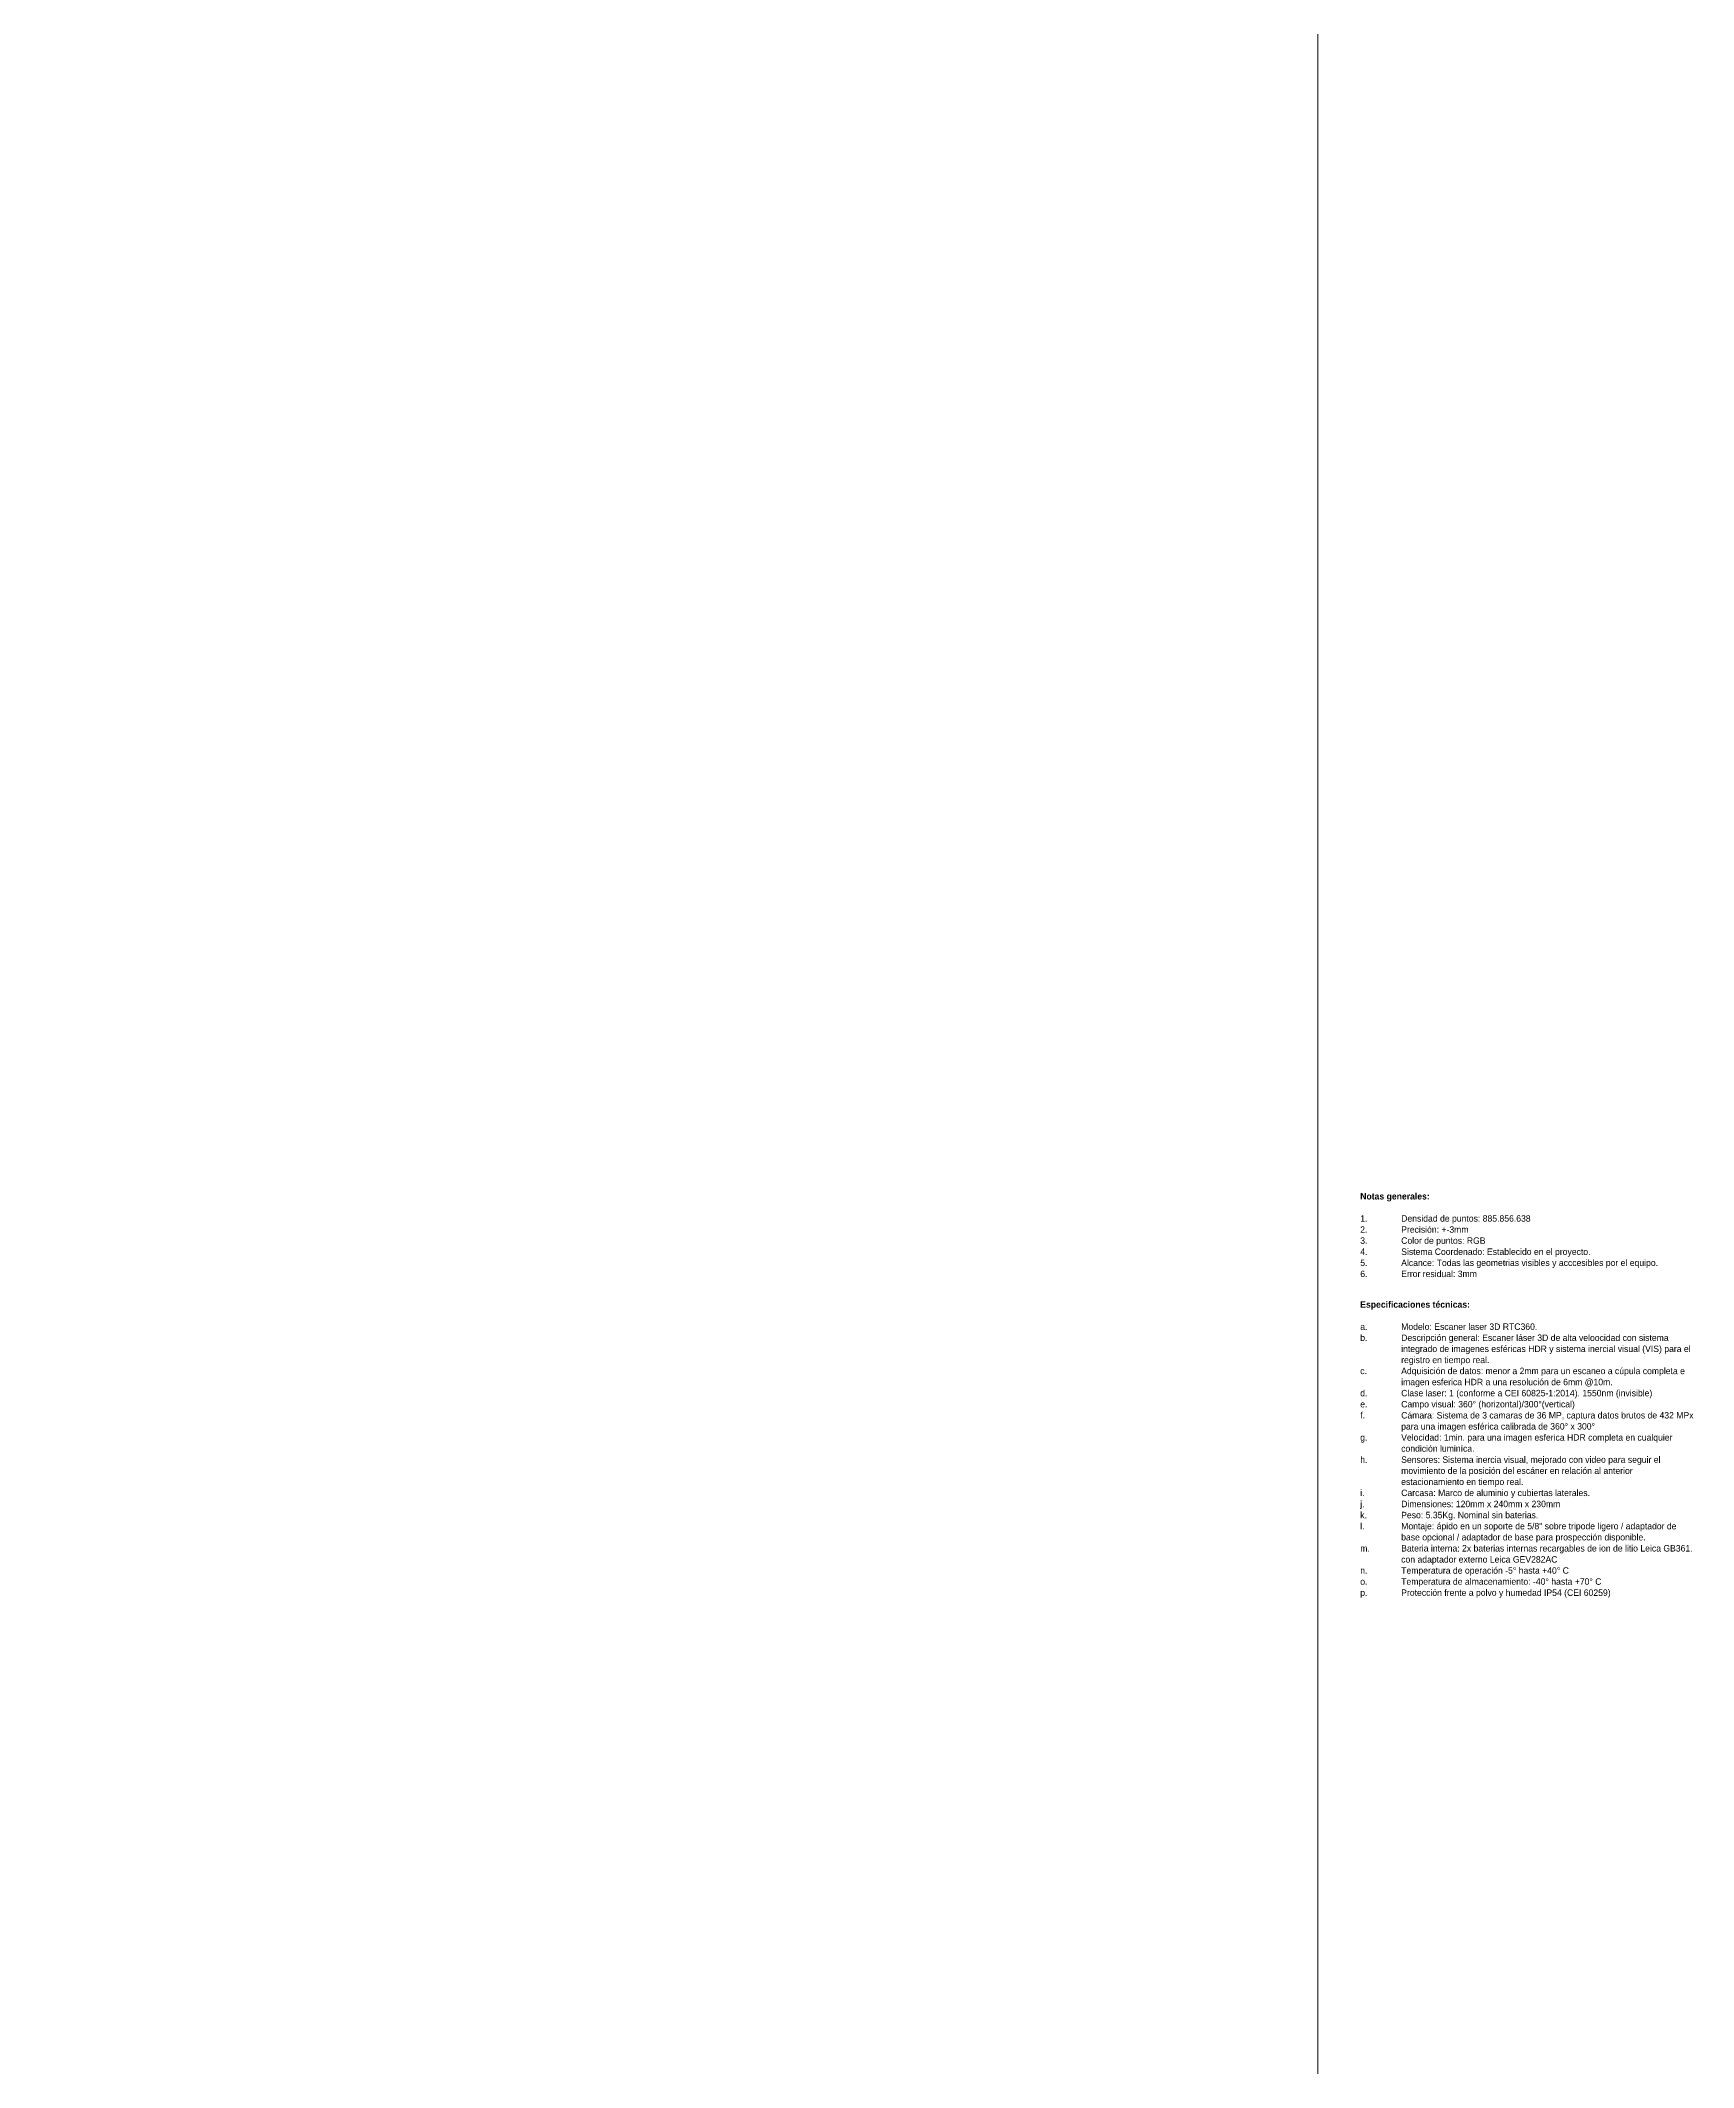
# Model space of a CAD drawing. Header units: metres. Extents: x 118 to 451, y -76 to 55.
# Drawn here: x 222.99 to 248.62, y -7.57 to 23.88 of the extents above; entities that cross this region are included whole.
import ezdxf

# ---------------------------------------------------------------- set-up
doc = ezdxf.new("R2010")
doc.units = ezdxf.units.M
doc.linetypes.add('Dash', pattern=[0.00635, 0.003175, -0.003175])
for name, color, linetype, lineweight in [('A-DETL-THIN', 7, 'Continuous', 9), ('G-ANNO-REFR', 7, 'Dash', 9), ('G-ANNO-TEXT', 7, 'Continuous', 9)]:
    doc.layers.add(name, color=color, linetype=linetype, lineweight=lineweight)
doc.styles.add('Century Gothic_1', font='GOTHIC.TTF', dxfattribs={"height": 0.1})
doc.styles.add('Century Gothic_B', font='GOTHICB.TTF', dxfattribs={"height": 0.1})
picture_1 = doc.add_image_def('image1.jpg', size_in_pixel=(9335, 9797))

msp = doc.modelspace()

# ---------------------------------------------------------------- linework, layer by layer
at = {"layer": 'A-DETL-THIN'}
msp.add_line((242.798, 45.33), (242.798, -65.856), dxfattribs=at)

# ---------------------------------------------------------------- texts
at = {"layer": 'G-ANNO-TEXT', "char_height": 0.1, "attachment_point": 1}
for s, insert, width, style in [('Notas generales:', (243.455, 6), 1.41498, 'Century Gothic_B'), ('Densidad de puntos: 885.856.638', (244.09, 5.656), 2.72975, 'Century Gothic_1'), ('2.', (243.455, 5.484), 0.7697, 'Century Gothic_1'), ('1.', (243.455, 5.656), 0.7697, 'Century Gothic_1'), ('Precisión: +-3mm', (244.09, 5.484), 1.41097, 'Century Gothic_1'), ('4.', (243.455, 5.14), 0.7697, 'Century Gothic_1'), ('3.', (243.455, 5.312), 0.7697, 'Century Gothic_1'), ('Sistema Coordenado: Establecido en el proyecto.', (244.09, 5.14), 4.16477, 'Century Gothic_1'), ('Color de puntos: RGB', (244.09, 5.312), 1.78375, 'Century Gothic_1'), ('5.', (243.455, 4.968), 0.7697, 'Century Gothic_1'), ('6.', (243.455, 4.796), 0.7697, 'Century Gothic_1'), ('Alcance: Todas las geometrias visibles y acccesibles por el equipo.', (244.09, 4.968), 5.57974, 'Century Gothic_1'), ('Error residual: 3mm', (244.09, 4.796), 1.5673, 'Century Gothic_1'), ('Especificaciones técnicas:', (243.455, 4.321), 2.22869, 'Century Gothic_B'), ('a.', (243.455, 3.977), 0.7697, 'Century Gothic_1'), ('b.', (243.455, 3.805), 0.7697, 'Century Gothic_1'), ('Modelo: Escaner laser 3D RTC360.', (244.09, 3.977), 2.80591, 'Century Gothic_1'), ('Descripción general: Escaner láser 3D de alta veloocidad con sistema ', (244.09, 3.805), 5.90844, 'Century Gothic_1'), ('integrado de imagenes esféricas HDR y sistema inercial visual (VIS) para el ', (244.09, 3.633), 6.24114, 'Century Gothic_1'), ('registro en tiempo real.', (244.09, 3.461), 1.92405, 'Century Gothic_1'), ('c.', (243.455, 3.29), 0.7697, 'Century Gothic_1'), ('Adquisición de datos: menor a 2mm para un escaneo a cúpula completa e ', (244.09, 3.29), 6.40147, 'Century Gothic_1'), ('d.', (243.455, 2.946), 0.7697, 'Century Gothic_1'), ('Clase laser: 1 (conforme a CEI 60825-1:2014). 1550nm (invisible)', (244.09, 2.946), 5.25907, 'Century Gothic_1'), ('imagen esferica HDR a una resolución de 6mm @10m.', (244.09, 3.118), 4.54156, 'Century Gothic_1'), ('f.', (243.455, 2.602), 0.7697, 'Century Gothic_1'), ('e.', (243.455, 2.774), 0.7697, 'Century Gothic_1'), ('Campo visual: 360° (horizontal)/300°(vertical)', (244.09, 2.774), 3.76793, 'Century Gothic_1'), ('Cámara: Sistema de 3 camaras de 36 MP, captura datos brutos de 432 MPx ', (244.09, 2.602), 6.37742, 'Century Gothic_1'), ('g.', (243.455, 2.258), 0.7697, 'Century Gothic_1'), ('Velocidad: 1min. para una imagen esferica HDR completa en cualquier ', (244.09, 2.258), 6.06477, 'Century Gothic_1'), ('para una imagen esférica calibrada de 360° x 300°', (244.09, 2.43), 4.26899, 'Century Gothic_1'), ('h.', (243.455, 1.914), 0.7697, 'Century Gothic_1'), ('condición luminíca.', (244.09, 2.086), 1.64747, 'Century Gothic_1'), ('Sensores: Sistema inercia visual, mejorado con video para seguir el ', (244.09, 1.914), 5.62384, 'Century Gothic_1'), ('estacionamiento en tiempo real. ', (244.09, 1.57), 2.78586, 'Century Gothic_1'), ('movimiento de la posición del escáner en relación al anterior ', (244.09, 1.742), 5.19494, 'Century Gothic_1'), ('i.', (243.455, 1.398), 0.7697, 'Century Gothic_1'), ('Carcasa: Marco de aluminio y cubiertas laterales.', (244.09, 1.398), 4.16477, 'Century Gothic_1'), ('j.', (243.455, 1.226), 0.7697, 'Century Gothic_1'), ('k.', (243.455, 1.054), 0.7697, 'Century Gothic_1'), ('Dimensiones: 120mm x 240mm x 230mm ', (244.09, 1.226), 3.39915, 'Century Gothic_1'), ('Peso: 5.35Kg. Nominal sin baterias.', (244.09, 1.054), 2.84599, 'Century Gothic_1'), ('l.', (243.455, 0.882), 0.7697, 'Century Gothic_1'), ('base opcional / adaptador de base para prospección disponible.', (244.09, 0.71), 5.53164, 'Century Gothic_1'), ('Montaje: ápido en un soporte de 5/8" sobre tripode ligero / adaptador de ', (244.09, 0.882), 6.2211, 'Century Gothic_1'), ('m.', (243.455, 0.538), 0.7697, 'Century Gothic_1'), ('con adaptador externo Leica GEV282AC', (244.09, 0.366), 3.43122, 'Century Gothic_1'), ('Bateria interna: 2x baterias internas recargables de ion de litio Leica GB361. ', (244.09, 0.538), 6.32932, 'Century Gothic_1'), ('o.', (243.455, 0.022), 0.7697, 'Century Gothic_1'), ('n.', (243.455, 0.194), 0.7697, 'Century Gothic_1'), ('Temperatura de operación -5° hasta +40° C', (244.09, 0.194), 3.65169, 'Century Gothic_1'), ('Temperatura de almacenamiento: -40° hasta +70° C', (244.09, 0.022), 4.38122, 'Century Gothic_1'), ('p.', (243.455, -0.15), 0.7697, 'Century Gothic_1'), ('Protección frente a polvo y humedad IP54 (CEI 60259)', (244.09, -0.15), 4.52953, 'Century Gothic_1')]:
    msp.add_mtext(s, dxfattribs=dict(at, insert=insert, width=width, style=style))

# ---------------------------------------------------------------- pictures from other files: only their frames are drawn
at = {"layer": 'G-ANNO-REFR'}
image = msp.add_image(picture_1, insert=(117.798, -75.856), size_in_units=(125, 131.186), dxfattribs=at)
image.dxf.flags = 7

doc.saveas('drawing.dxf')
